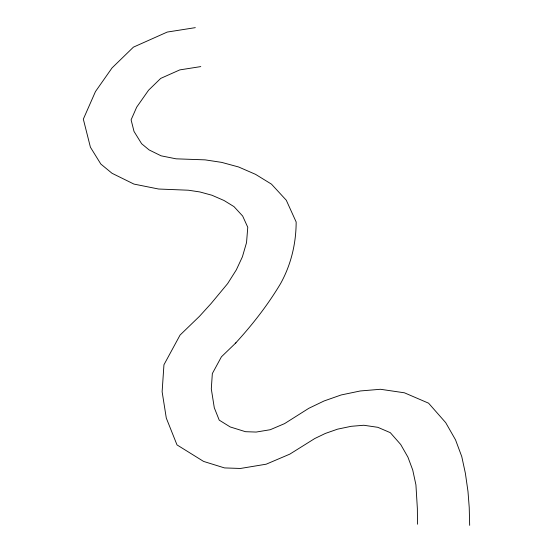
<?xml version="1.0" encoding="UTF-8"?>
<svg xmlns="http://www.w3.org/2000/svg" width="553" height="553" viewBox="0 0 553 553"><rect width="100%" height="100%" fill="white"/><g stroke="black" fill="none" stroke-linecap="round" stroke-linejoin="round"><path stroke-width="0.83" d="M235.246 343.468C252.223 324.991 267.735 305.132 280.599 283.558C291.058 264.687 296.104 243.514 296.159 221.988L286.281 200.221L271.461 184.135L255.527 174.34L238.62 166.985L221.656 162.375L205.128 159.865L176.096 158.829L161.11 155.828L149.123 149.932L141.63 143.739L134.02 131.434L131.096 119.849L136.695 107.137L148.557 90.222L160.702 78.408L179.78 69.899L200.78 66.595M235.951 342.791L221.428 356.809L212.338 373.565L211.301 388.89L214.294 407.775L219.223 420.128L230.2 426.944L245.497 431.699L256.157 432.059L270.23 429.722L284.574 423.619L308.809 408.308L324.037 400.987L341.173 394.96L360.307 390.964L380.471 389.277L404.409 392.796L428.582 403.178L445.718 422.672L455.527 439.835L461.776 456.626L465.384 473.327L467.99 491.499L469.227 507.46L469.67 525.35M195.306 27.65L167.227 32.067L133.411 47.15L112.024 67.943L95.475 91.542L83.33 119.144L90.416 147.209L100.819 164.034L112.031 173.289L133.937 184.08L158.614 189.022L188.421 190.218L199.861 191.953L211.93 195.237L224.027 200.497L233.981 206.615L242.663 216.043L247.765 227.276L246.541 242.594L242.394 256.834L236.318 269.878L227.642 283.606L211.08 303.549L199.474 316.316L180.064 335.07L163.951 364.766L162.126 391.738L166.301 418.082L177.001 444.902L203.594 461.423L224.511 467.921L240.465 468.46L266.187 464.195L289.807 454.137L314.781 438.522L325.323 433.455L337.524 429.169L351.203 426.308L363.798 425.257L377.83 427.317L390.307 432.674L400.704 444.501L407.941 457.172L412.732 470.029L415.925 484.829L417.363 508.518L417.48 524.237"/></g></svg>
